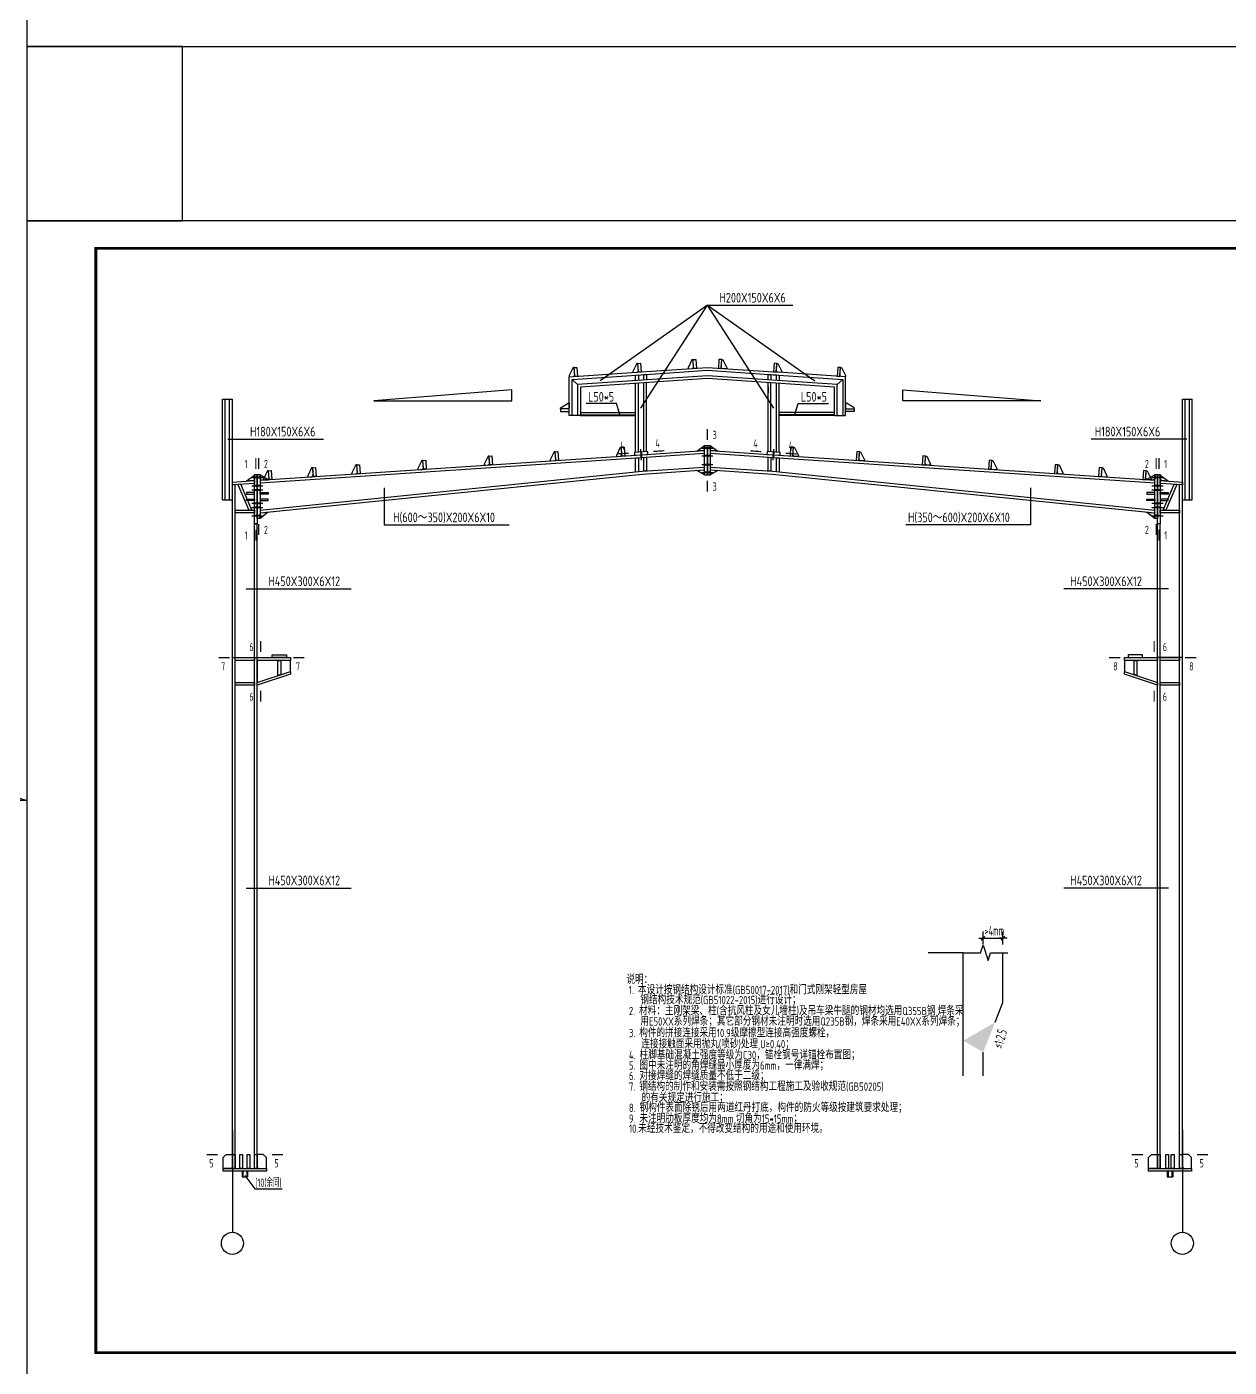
# Model space of a CAD drawing. Extents: x 9834882 to 10005569, y 1691670 to 2510806.
# Drawn here: x 9894119 to 9937659, y 1740457 to 1789007 of the extents above; entities that cross this region are included whole.
import ezdxf

# ---------------------------------------------------------------- set-up
doc = ezdxf.new("R2010")
doc.units = 0
doc.header["$LTSCALE"] = 1000
doc.header["$MEASUREMENT"] = 0
doc.layers.get('0').update_dxf_attribs({"linetype": 'CONTINUOUS'})
for name, color, linetype in [('10', 7, 'CONTINUOUS'), ('114', 2, 'CONTINUOUS'), ('116', 1, 'CONTINUOUS'), ('12', 142, 'CONTINUOUS'), ('130', 7, 'CONTINUOUS'), ('14', 142, 'CONTINUOUS'), ('DIM_SYMB', 3, 'CONTINUOUS'), ('PUB_DIM', 3, 'CONTINUOUS'), ('PUB_TITLE', 4, 'CONTINUOUS'), ('墙线__粗线', 7, 'CONTINUOUS'), ('字符串标注', 6, 'CONTINUOUS'), ('柱子', 142, 'CONTINUOUS'), ('标注文字', 3, 'CONTINUOUS'), ('螺栓孔标注', 6, 'CONTINUOUS')]:
    doc.layers.add(name, color=color, linetype=linetype)
doc.styles.add('TSSD_REIN', font='atssdeng.shx', dxfattribs={"width": 0.7, "bigfont": 'atssdchn.shx'})

# ---------------------------------------------------------------- blocks, each defined once
blk = doc.blocks.new('_DIMX')
blk.add_line((-150, 0), (150, 0))
at = {"const_width": 50}
blk.add_lwpolyline([(-70, -70), (70, 70)], dxfattribs=at)

msp = doc.modelspace()

# ---------------------------------------------------------------- linework, layer by layer
at = {"layer": '10', "color": 6, "elevation": -193.1}
for points in [[(9906684.3, 1775462.8), (9911684.3, 1775462.8), (9911684.3, 1775862.8)], [(9930841.9, 1775462.8), (9925841.9, 1775462.8), (9925841.9, 1775862.8)]]:
    msp.add_lwpolyline(points, close=True, dxfattribs=at)
at = {"layer": '10', "const_width": 45}
for points in [[(9918763.1, 1774439.6), (9918763.1, 1774039.6)], [(9915531.2, 1773539.8), (9915930.3, 1773566.5)], [(9917208.3, 1773652.1), (9916809.2, 1773625.3)], [(9920317.8, 1773646.4), (9920716.9, 1773619.7)], [(9921995, 1773534.1), (9921595.9, 1773560.8)], [(9902413.1, 1773386.9), (9902413.1, 1772986.9)], [(9902513.1, 1773386.9), (9902513.1, 1772986.9)], [(9935013.1, 1773386.9), (9935013.1, 1772986.9)], [(9935113.1, 1773386.9), (9935113.1, 1772986.9)], [(9918763.1, 1772169.6), (9918763.1, 1772569.6)], [(9902413.1, 1770398.8), (9902413.1, 1770798.8)], [(9902513.1, 1770598.8), (9902513.1, 1770998.8)], [(9935013.1, 1770598.8), (9935013.1, 1770998.8)], [(9935113.1, 1770398.8), (9935113.1, 1770798.8)], [(9902585.8, 1766758.3), (9902585.8, 1766358.3)], [(9934940.6, 1766758.3), (9934940.6, 1766358.3)], [(9901063.1, 1766158.3), (9901463.1, 1766158.3)], [(9904170.5, 1766158.3), (9903770.5, 1766158.3)], [(9933311.6, 1766158.3), (9933711.6, 1766158.3)], [(9936463.1, 1766158.3), (9936063.1, 1766158.3)], [(9902585.8, 1764558.3), (9902585.8, 1764958.3)], [(9934940.6, 1764558.3), (9934940.6, 1764958.3)], [(9900633.1, 1748158.3), (9901033.1, 1748158.3)], [(9903393.1, 1748158.3), (9902993.1, 1748158.3)], [(9934133.1, 1748158.3), (9934533.1, 1748158.3)], [(9936893.1, 1748158.3), (9936493.1, 1748158.3)]]:
    msp.add_lwpolyline(points, dxfattribs=at)
at = {"layer": '114'}
for p, q in [((9916383.1, 1773305.9), (9916356.4, 1773705)), ((9918563.1, 1773749.6), (9918963.1, 1773749.6)), ((9921143, 1773305.9), (9921169.8, 1773705)), ((9918563.1, 1773469.4), (9918963.1, 1773469.4)), ((9918563.1, 1773148.2), (9918963.1, 1773148.2)), ((9902263.1, 1772685), (9902663.1, 1772685)), ((9918563.1, 1772868), (9918963.1, 1772868)), ((9934863.1, 1772685), (9935263.1, 1772685)), ((9902263.1, 1772384.7), (9902663.1, 1772384.7)), ((9902263.1, 1772234.7), (9902663.1, 1772234.7)), ((9934863.1, 1772384.7), (9935263.1, 1772384.7)), ((9934863.1, 1772234.7), (9935263.1, 1772234.7)), ((9902263.1, 1771749.3), (9902663.1, 1771749.3)), ((9902263.1, 1771599.3), (9902663.1, 1771599.3)), ((9934863.1, 1771749.3), (9935263.1, 1771749.3)), ((9934863.1, 1771599.3), (9935263.1, 1771599.3)), ((9902263.1, 1771298.8), (9902663.1, 1771298.8)), ((9934863.1, 1771298.8), (9935263.1, 1771298.8))]:
    msp.add_line(p, q, dxfattribs=at)
at = {"layer": '114', "color": 1, "const_width": 70}
for points in [[(9916376.4, 1773405.7), (9916363.1, 1773605.3)], [(9918663.1, 1773749.6), (9918863.1, 1773749.6)], [(9921149.7, 1773405.7), (9921163.1, 1773605.3)], [(9918663.1, 1773469.4), (9918863.1, 1773469.4)], [(9918663.1, 1773148.2), (9918863.1, 1773148.2)], [(9902363.1, 1772685), (9902563.1, 1772685)], [(9918663.1, 1772868), (9918863.1, 1772868)], [(9934963.1, 1772685), (9935163.1, 1772685)], [(9902363.1, 1772384.7), (9902563.1, 1772384.7)], [(9902363.1, 1772234.7), (9902563.1, 1772234.7)], [(9934963.1, 1772384.7), (9935163.1, 1772384.7)], [(9934963.1, 1772234.7), (9935163.1, 1772234.7)], [(9902363.1, 1771749.3), (9902563.1, 1771749.3)], [(9902363.1, 1771599.3), (9902563.1, 1771599.3)], [(9934963.1, 1771749.3), (9935163.1, 1771749.3)], [(9934963.1, 1771599.3), (9935163.1, 1771599.3)], [(9902363.1, 1771298.8), (9902563.1, 1771298.8)], [(9934963.1, 1771298.8), (9935163.1, 1771298.8)]]:
    msp.add_lwpolyline(points, dxfattribs=at)
at = {"layer": '116'}
for points in [[(9901913.1, 1747558.3), (9901913.1, 1747358.3)], [(9901913.1, 1747358.3), (9902113.1, 1747358.3)], [(9901943.1, 1747558.3), (9901943.1, 1747358.3)], [(9902083.1, 1747558.3), (9902083.1, 1747358.3)], [(9902113.1, 1747558.3), (9902113.1, 1747358.3)], [(9935413.1, 1747558.3), (9935413.1, 1747358.3)], [(9935413.1, 1747358.3), (9935613.1, 1747358.3)], [(9935443.1, 1747558.3), (9935443.1, 1747358.3)], [(9935583.1, 1747558.3), (9935583.1, 1747358.3)], [(9935613.1, 1747558.3), (9935613.1, 1747358.3)]]:
    msp.add_lwpolyline(points, dxfattribs=at)
at = {"layer": '12'}
for points in [[(9918062, 1776658.3), (9918064.6, 1776618.4), (9918224.3, 1776629), (9918261.5, 1776671.6), (9918242.9, 1776951), (9918203, 1776948.3), (9918062, 1776658.3)], [(9918242.9, 1776951), (9918342.7, 1776957.6)], [(9918264.2, 1776631.7), (9918242.9, 1776951)], [(9918342.7, 1776957.6), (9918364, 1776638.4)], [(9919183.5, 1776957.6), (9919162.2, 1776638.4)], [(9919283.3, 1776951), (9919183.5, 1776957.6)], [(9919262, 1776631.7), (9919283.3, 1776951)], [(9919464.2, 1776658.3), (9919461.5, 1776618.4), (9919301.9, 1776629), (9919264.6, 1776671.6), (9919283.3, 1776951), (9919323.2, 1776948.3), (9919464.2, 1776658.3)], [(9913760.4, 1776371.5), (9913763.1, 1776331.6), (9913922.7, 1776342.3), (9913960, 1776384.8), (9913941.3, 1776664.2), (9913901.4, 1776661.6), (9913760.4, 1776371.5)], [(9913941.3, 1776664.2), (9914041.1, 1776670.9)], [(9913962.6, 1776344.9), (9913941.3, 1776664.2)], [(9914041.1, 1776670.9), (9914062.4, 1776351.6)], [(9916066.4, 1776525.3), (9916069.1, 1776485.4), (9916228.7, 1776496), (9916266, 1776538.6), (9916247.3, 1776818), (9916207.4, 1776815.3), (9916066.4, 1776525.3)], [(9916247.3, 1776818), (9916347.1, 1776824.6)], [(9916268.6, 1776498.7), (9916247.3, 1776818)], [(9916368.4, 1776505.3), (9916268.6, 1776498.7)], [(9916347.1, 1776824.6), (9916368.4, 1776505.3)], [(9918364, 1776638.4), (9918264.2, 1776631.7)], [(9919162.2, 1776638.4), (9919262, 1776631.7)], [(9921179.1, 1776824.6), (9921157.8, 1776505.3)], [(9921157.8, 1776505.3), (9921257.5, 1776498.7)], [(9921278.8, 1776817.9), (9921179.1, 1776824.6)], [(9921257.5, 1776498.7), (9921278.8, 1776817.9)], [(9921459.8, 1776525.3), (9921457.1, 1776485.4), (9921297.5, 1776496), (9921260.2, 1776538.6), (9921278.8, 1776817.9), (9921318.7, 1776815.3), (9921459.8, 1776525.3)], [(9923483.9, 1776670.9), (9923462.6, 1776351.6)], [(9923583.7, 1776664.2), (9923483.9, 1776670.9)], [(9923562.4, 1776344.9), (9923583.7, 1776664.2)], [(9923764.6, 1776371.5), (9923762, 1776331.6), (9923602.3, 1776342.3), (9923565.1, 1776384.8), (9923583.7, 1776664.2), (9923623.6, 1776661.6), (9923764.6, 1776371.5)], [(9914062.4, 1776351.6), (9913962.6, 1776344.9)], [(9923462.6, 1776351.6), (9923562.4, 1776344.9)], [(9913723.1, 1775371.6), (9913763.1, 1775371.6), (9913763.1, 1775211.6), (9913723.1, 1775171.6), (9913443.1, 1775171.6), (9913443.1, 1775211.6), (9913723.1, 1775371.6)], [(9913763.1, 1775171.6), (9913443.1, 1775171.6)], [(9913443.1, 1775171.6), (9913443.1, 1775071.6)], [(9913443.1, 1775071.6), (9913763.1, 1775071.6)], [(9913763.1, 1775071.6), (9913763.1, 1775171.6)], [(9923803.1, 1775371.6), (9923763.1, 1775371.6), (9923763.1, 1775211.6), (9923803.1, 1775171.6), (9924083.1, 1775171.6), (9924083.1, 1775211.6), (9923803.1, 1775371.6)], [(9923763.1, 1775071.6), (9923763.1, 1775171.6)], [(9923763.1, 1775171.6), (9924083.1, 1775171.6)], [(9924083.1, 1775071.6), (9923763.1, 1775071.6)], [(9924083.1, 1775171.6), (9924083.1, 1775071.6)], [(9913072.7, 1773325.7), (9913075.4, 1773285.8), (9913235, 1773296.4), (9913272.3, 1773339), (9913253.6, 1773618.4), (9913213.7, 1773615.7), (9913072.7, 1773325.7)], [(9913253.6, 1773618.4), (9913353.4, 1773625)], [(9913274.9, 1773299.1), (9913253.6, 1773618.4)], [(9913353.4, 1773625), (9913374.7, 1773305.7)], [(9915467.4, 1773485.3), (9915470.1, 1773445.4), (9915629.7, 1773456.1), (9915667, 1773498.7), (9915648.3, 1773778), (9915608.4, 1773775.4), (9915467.4, 1773485.3)], [(9915648.3, 1773778), (9915748.1, 1773784.7)], [(9915669.6, 1773458.7), (9915648.3, 1773778)], [(9915748.1, 1773784.7), (9915769.4, 1773465.4)], [(9921778, 1773784.7), (9921756.8, 1773465.4)], [(9921877.8, 1773778), (9921778, 1773784.7)], [(9921856.5, 1773458.7), (9921877.8, 1773778)], [(9922058.8, 1773485.3), (9922056.1, 1773445.4), (9921896.4, 1773456.1), (9921859.2, 1773498.7), (9921877.8, 1773778), (9921917.7, 1773775.4), (9922058.8, 1773485.3)], [(9924172.7, 1773625), (9924151.4, 1773305.7)], [(9924272.5, 1773618.4), (9924172.7, 1773625)], [(9924251.2, 1773299.1), (9924272.5, 1773618.4)], [(9924453.4, 1773325.7), (9924450.8, 1773285.8), (9924291.1, 1773296.4), (9924253.9, 1773339), (9924272.5, 1773618.4), (9924312.4, 1773615.7), (9924453.4, 1773325.7)], [(9905888.7, 1772846.7), (9905891.3, 1772806.8), (9906051, 1772817.5), (9906088.2, 1772860), (9906069.6, 1773139.4), (9906029.7, 1773136.8), (9905888.7, 1772846.7)], [(9906069.6, 1773139.4), (9906169.4, 1773146.1)], [(9906090.9, 1772820.1), (9906069.6, 1773139.4)], [(9906169.4, 1773146.1), (9906190.7, 1772826.8)], [(9908283.3, 1773006.4), (9908286, 1772966.5), (9908445.7, 1772977.1), (9908482.9, 1773019.7), (9908464.3, 1773299.1), (9908424.4, 1773296.4), (9908283.3, 1773006.4)], [(9908464.3, 1773299.1), (9908564.1, 1773305.7)], [(9908485.6, 1772979.8), (9908464.3, 1773299.1)], [(9908564.1, 1773305.7), (9908585.3, 1772986.4)], [(9910678, 1773166), (9910680.7, 1773126.1), (9910840.3, 1773136.8), (9910877.6, 1773179.4), (9910859, 1773458.7), (9910819.1, 1773456.1), (9910678, 1773166)], [(9910859, 1773458.7), (9910958.7, 1773465.4)], [(9910880.3, 1773139.4), (9910859, 1773458.7)], [(9910980, 1773146.1), (9910880.3, 1773139.4)], [(9910958.7, 1773465.4), (9910980, 1773146.1)], [(9913374.7, 1773305.7), (9913274.9, 1773299.1)], [(9915769.4, 1773465.4), (9915669.6, 1773458.7)], [(9921756.8, 1773465.4), (9921856.5, 1773458.7)], [(9924151.4, 1773305.7), (9924251.2, 1773299.1)], [(9926567.4, 1773465.4), (9926546.1, 1773146.1)], [(9926546.1, 1773146.1), (9926645.9, 1773139.4)], [(9926667.2, 1773458.7), (9926567.4, 1773465.4)], [(9926645.9, 1773139.4), (9926667.2, 1773458.7)], [(9926848.1, 1773166), (9926845.5, 1773126.1), (9926685.8, 1773136.8), (9926648.6, 1773179.4), (9926667.2, 1773458.7), (9926707.1, 1773456.1), (9926848.1, 1773166)], [(9928962.1, 1773305.7), (9928940.8, 1772986.4)], [(9929061.9, 1773299.1), (9928962.1, 1773305.7)], [(9929040.6, 1772979.8), (9929061.9, 1773299.1)], [(9929242.8, 1773006.4), (9929240.1, 1772966.5), (9929080.5, 1772977.1), (9929043.2, 1773019.7), (9929061.9, 1773299.1), (9929101.8, 1773296.4), (9929242.8, 1773006.4)], [(9931356.8, 1773146.1), (9931335.5, 1772826.8)], [(9931456.6, 1773139.4), (9931356.8, 1773146.1)], [(9931435.3, 1772820.1), (9931456.6, 1773139.4)], [(9931637.5, 1772846.7), (9931634.8, 1772806.8), (9931475.2, 1772817.5), (9931437.9, 1772860), (9931456.6, 1773139.4), (9931496.5, 1773136.8), (9931637.5, 1772846.7)], [(9902690.8, 1772633.6), (9902693.4, 1772593.7), (9902853.1, 1772604.3), (9902890.3, 1772646.9), (9902871.7, 1772926.3), (9902831.8, 1772923.6), (9902690.8, 1772633.6)], [(9902871.7, 1772926.3), (9902971.5, 1772932.9)], [(9902893, 1772607), (9902871.7, 1772926.3)], [(9902992.8, 1772613.6), (9902893, 1772607)], [(9902971.5, 1772932.9), (9902992.8, 1772613.6)], [(9904292.2, 1772740.3), (9904294.9, 1772700.4), (9904454.5, 1772711.1), (9904491.8, 1772753.6), (9904473.1, 1773033), (9904433.2, 1773030.4), (9904292.2, 1772740.3)], [(9904473.1, 1773033), (9904572.9, 1773039.7)], [(9904494.4, 1772713.7), (9904473.1, 1773033)], [(9904594.2, 1772720.4), (9904494.4, 1772713.7)], [(9904572.9, 1773039.7), (9904594.2, 1772720.4)], [(9906190.7, 1772826.8), (9906090.9, 1772820.1)], [(9908585.3, 1772986.4), (9908485.6, 1772979.8)], [(9928940.8, 1772986.4), (9929040.6, 1772979.8)], [(9931335.5, 1772826.8), (9931435.3, 1772820.1)], [(9932953.2, 1773039.7), (9932932, 1772720.4)], [(9932932, 1772720.4), (9933031.7, 1772713.7)], [(9933053, 1773033), (9932953.2, 1773039.7)], [(9933031.7, 1772713.7), (9933053, 1773033)], [(9933233.9, 1772740.3), (9933231.3, 1772700.4), (9933071.6, 1772711.1), (9933034.4, 1772753.6), (9933053, 1773033), (9933092.9, 1773030.4), (9933233.9, 1772740.3)], [(9934554.7, 1772932.9), (9934533.4, 1772613.6)], [(9934533.4, 1772613.6), (9934633.2, 1772607)], [(9934654.5, 1772926.2), (9934554.7, 1772932.9)], [(9934633.2, 1772607), (9934654.5, 1772926.2)], [(9934835.4, 1772633.6), (9934832.7, 1772593.7), (9934673.1, 1772604.3), (9934635.8, 1772646.9), (9934654.5, 1772926.2), (9934694.4, 1772923.6), (9934835.4, 1772633.6)]]:
    msp.add_lwpolyline(points, dxfattribs=at)
at = {"layer": '14'}
for points in [[(9916163.1, 1776391.4), (9916263.1, 1776398.1)], [(9916163.1, 1776191), (9916163.1, 1776391.4)], [(9916263.1, 1776398.1), (9916263.1, 1776197.6)], [(9916362.9, 1776404.7), (9916462.6, 1776411.4)], [(9916463.1, 1776411.4), (9916563.1, 1776418.1)], [(9916463.1, 1776211), (9916463.1, 1776411.4)], [(9916563.1, 1776418.1), (9916563.1, 1776217.6)], [(9920963.1, 1776217.6), (9920963.1, 1776418.1)], [(9920963.1, 1776418.1), (9921063.1, 1776411.4)], [(9920963.1, 1775977.2), (9920963.1, 1775747.2)], [(9921063.1, 1776411.4), (9921063.1, 1776211)], [(9921162.9, 1776404.7), (9921262.6, 1776398.1)], [(9921263.1, 1776197.6), (9921263.1, 1776398.1)], [(9921263.1, 1776398.1), (9921363.1, 1776391.4)], [(9921363.1, 1776391.4), (9921363.1, 1776191)], [(9921363.1, 1775720.5), (9921363.1, 1775950.5)], [(9916603, 1773621.3), (9916123.2, 1773589.2)], [(9916123.2, 1773589.2), (9916129.8, 1773489.4)], [(9916609.7, 1773521.5), (9916603, 1773621.3)], [(9918383.7, 1773640.8), (9918663.1, 1773839.6)], [(9918623.2, 1773656.9), (9918383.7, 1773640.8)], [(9918663.1, 1773699.6), (9918623.2, 1773656.9)], [(9918663.1, 1772769.6), (9918663.1, 1773839.6)], [(9918663.1, 1773839.6), (9918763.1, 1773839.6)], [(9918663.1, 1773839.6), (9918663.1, 1773699.6)], [(9918763.1, 1772769.6), (9918763.1, 1773839.6)], [(9918763.1, 1773839.6), (9918863.1, 1773839.6)], [(9918763.1, 1773839.6), (9918763.1, 1772769.6)], [(9918863.1, 1773839.6), (9918863.1, 1772769.6)], [(9918863.1, 1773699.6), (9918863.1, 1773839.6)], [(9918863.1, 1773839.6), (9919142.4, 1773640.8)], [(9918903, 1773656.9), (9918863.1, 1773699.6)], [(9919142.4, 1773640.8), (9918903, 1773656.9)], [(9920923.2, 1773621.3), (9920916.5, 1773521.5)], [(9921403, 1773589.2), (9920923.2, 1773621.3)], [(9921396.3, 1773489.4), (9921403, 1773589.2)], [(9916129.8, 1773489.4), (9916609.7, 1773521.5)], [(9916163.1, 1773391.4), (9916263.1, 1773398.1)], [(9916163.1, 1772882), (9916163.1, 1773391.4)], [(9916263.1, 1773398.1), (9916263.1, 1772892.1)], [(9916463.1, 1773411.5), (9916563.1, 1773418.2)], [(9916463.1, 1772910.3), (9916463.1, 1773411.5)], [(9916563.1, 1773418.2), (9916563.1, 1772917.1)], [(9920916.5, 1773521.5), (9921396.3, 1773489.4)], [(9920963.1, 1772917.1), (9920963.1, 1773418.2)], [(9920963.1, 1773418.2), (9921063.1, 1773411.5)], [(9921063.1, 1773411.5), (9921063.1, 1772910.3)], [(9921263.1, 1772892.1), (9921263.1, 1773398.1)], [(9921263.1, 1773398.1), (9921363.1, 1773391.4)], [(9921363.1, 1773391.4), (9921363.1, 1772882)], [(9901563.1, 1772518.3), (9902363.1, 1772571.6)], [(9902063.7, 1772551.7), (9902363.1, 1772771.6)], [(9902323.2, 1772569), (9902063.7, 1772551.7)], [(9902363.1, 1772611.6), (9902323.2, 1772569)], [(9902363.1, 1770998.8), (9902363.1, 1772786.9)], [(9902363.1, 1772786.9), (9902463.1, 1772786.9)], [(9902363.1, 1772771.6), (9902363.1, 1772611.6)], [(9902363.1, 1772571.6), (9902363.1, 1772471.4)], [(9902463.1, 1772786.9), (9902463.1, 1770998.8)], [(9902463.1, 1771198.8), (9902463.1, 1772786.9)], [(9902463.1, 1772786.9), (9902563.1, 1772786.9)], [(9902563.1, 1772786.9), (9902563.1, 1771198.8)], [(9902563.1, 1772625), (9902563.1, 1772785)], [(9902563.1, 1772785), (9902862.4, 1772604.9)], [(9902603, 1772587.6), (9902563.1, 1772625)], [(9902862.4, 1772604.9), (9902603, 1772587.6)], [(9916263.1, 1772892.1), (9916163.1, 1772882)], [(9916563.1, 1772917.1), (9916463.1, 1772910.3)], [(9918383.7, 1772939.2), (9918623.2, 1772955.3)], [(9918663.1, 1772778), (9918383.7, 1772939.2)], [(9918623.2, 1772955.3), (9918663.1, 1772918)], [(9918663.1, 1772918), (9918663.1, 1772778)], [(9918763.1, 1772769.6), (9918663.1, 1772769.6)], [(9918863.1, 1772769.6), (9918763.1, 1772769.6)], [(9918863.1, 1772918), (9918903, 1772955.3)], [(9919142.4, 1772939.2), (9918863.1, 1772778)], [(9918863.1, 1772778), (9918863.1, 1772918)], [(9918903, 1772955.3), (9919142.4, 1772939.2)], [(9921063.1, 1772910.3), (9920963.1, 1772917.1)], [(9921363.1, 1772882), (9921263.1, 1772892.1)], [(9934663.7, 1772604.9), (9934963.1, 1772785)], [(9934923.2, 1772587.6), (9934663.7, 1772604.9)], [(9934963.1, 1772625), (9934923.2, 1772587.6)], [(9934963.1, 1771198.8), (9934963.1, 1772786.9)], [(9934963.1, 1772786.9), (9935063.1, 1772786.9)], [(9934963.1, 1772785), (9934963.1, 1772625)], [(9935063.1, 1770998.8), (9935063.1, 1772786.9)], [(9935063.1, 1772786.9), (9935163.1, 1772786.9)], [(9935063.1, 1772786.9), (9935063.1, 1771198.8)], [(9935163.1, 1772786.9), (9935163.1, 1770998.8)], [(9935163.1, 1772611.6), (9935163.1, 1772771.6)], [(9935163.1, 1772771.6), (9935462.4, 1772551.7)], [(9935203, 1772569), (9935163.1, 1772611.6)], [(9935163.1, 1772571.6), (9935963.1, 1772518.3)], [(9935163.1, 1772471.4), (9935163.1, 1772571.6)], [(9935462.4, 1772551.7), (9935203, 1772569)], [(9901563.1, 1772418.1), (9901563.1, 1772518.3)], [(9902363.1, 1772471.4), (9901563.1, 1772418.1)], [(9901862.6, 1772438.1), (9901762.9, 1772431.4)], [(9901762.9, 1772431.4), (9902163.1, 1771499)], [(9902263.1, 1771499), (9901862.6, 1772438.1)], [(9902363.1, 1772134.7), (9902073.1, 1772134.7)], [(9902073.1, 1772134.7), (9902073.1, 1772084.7)], [(9902073.1, 1772084.7), (9902363.1, 1772084.7)], [(9902363.1, 1772084.7), (9902363.1, 1772134.7)], [(9902563.1, 1772134.7), (9902853.1, 1772134.7)], [(9902563.1, 1772084.7), (9902563.1, 1772134.7)], [(9902853.1, 1772084.7), (9902563.1, 1772084.7)], [(9902853.1, 1772134.7), (9902853.1, 1772084.7)], [(9934963.1, 1772134.7), (9934673.1, 1772134.7)], [(9934673.1, 1772134.7), (9934673.1, 1772084.7)], [(9934673.1, 1772084.7), (9934963.1, 1772084.7)], [(9934963.1, 1772084.7), (9934963.1, 1772134.7)], [(9935963.1, 1772418.1), (9935163.1, 1772471.4)], [(9935163.1, 1772134.7), (9935453.1, 1772134.7)], [(9935163.1, 1772084.7), (9935163.1, 1772134.7)], [(9935453.1, 1772084.7), (9935163.1, 1772084.7)], [(9935263.1, 1771499), (9935663.5, 1772438.1)], [(9935763.3, 1772431.4), (9935363.1, 1771499)], [(9935453.1, 1772134.7), (9935453.1, 1772084.7)], [(9935663.5, 1772438.1), (9935763.3, 1772431.4)], [(9935963.1, 1772518.3), (9935963.1, 1772418.1)], [(9902073.1, 1771849.3), (9902073.1, 1771899.3)], [(9902073.1, 1771899.3), (9902363.1, 1771899.3)], [(9902363.1, 1771849.3), (9902073.1, 1771849.3)], [(9902363.1, 1771899.3), (9902363.1, 1771849.3)], [(9902853.1, 1771899.3), (9902563.1, 1771899.3)], [(9902563.1, 1771899.3), (9902563.1, 1771849.3)], [(9902563.1, 1771849.3), (9902853.1, 1771849.3)], [(9902853.1, 1771849.3), (9902853.1, 1771899.3)], [(9934673.1, 1771849.3), (9934673.1, 1771899.3)], [(9934673.1, 1771899.3), (9934963.1, 1771899.3)], [(9934963.1, 1771849.3), (9934673.1, 1771849.3)], [(9934963.1, 1771899.3), (9934963.1, 1771849.3)], [(9935453.1, 1771899.3), (9935163.1, 1771899.3)], [(9935163.1, 1771899.3), (9935163.1, 1771849.3)], [(9935163.1, 1771849.3), (9935453.1, 1771849.3)], [(9935453.1, 1771849.3), (9935453.1, 1771899.3)], [(9901663.1, 1771499), (9902363.1, 1771499)], [(9901663.1, 1771399), (9901663.1, 1771499)], [(9902363.1, 1771399), (9901663.1, 1771399)], [(9902163.1, 1771499), (9902263.1, 1771499)], [(9902363.1, 1771499), (9902363.1, 1771399)], [(9902563.1, 1771198.8), (9902463.1, 1771198.8)], [(9902861.5, 1771429.1), (9902563.1, 1771198.8)], [(9902563.1, 1771358.8), (9902602.9, 1771402.8)], [(9902563.1, 1771198.8), (9902563.1, 1771358.8)], [(9902602.9, 1771402.8), (9902861.5, 1771429.1)], [(9934963.1, 1771198.8), (9934664.6, 1771429.1)], [(9934664.6, 1771429.1), (9934923.3, 1771402.8)], [(9934923.3, 1771402.8), (9934963.1, 1771358.8)], [(9934963.1, 1771358.8), (9934963.1, 1771198.8)], [(9935063.1, 1771198.8), (9934963.1, 1771198.8)], [(9935163.1, 1771499), (9935863.1, 1771499)], [(9935163.1, 1771399), (9935163.1, 1771499)], [(9935863.1, 1771399), (9935163.1, 1771399)], [(9935363.1, 1771499), (9935263.1, 1771499)], [(9935863.1, 1771499), (9935863.1, 1771399)], [(9902463.1, 1770998.8), (9902363.1, 1770998.8)], [(9935163.1, 1770998.8), (9935063.1, 1770998.8)], [(9903003.1, 1766258.3), (9903523.1, 1766258.3)], [(9903003.1, 1766158.3), (9903003.1, 1766258.3)], [(9903523.1, 1766258.3), (9903523.1, 1766158.3)], [(9934523.1, 1766258.3), (9934003.1, 1766258.3)], [(9934003.1, 1766258.3), (9934003.1, 1766158.3)], [(9934523.1, 1766158.3), (9934523.1, 1766258.3)], [(9901663.1, 1766158.3), (9902363.1, 1766158.3)], [(9901663.1, 1766058.3), (9901663.1, 1766158.3)], [(9902363.1, 1766058.3), (9901663.1, 1766058.3)], [(9902363.1, 1766158.3), (9902363.1, 1766058.3)], [(9902463.1, 1766158.3), (9903663.1, 1766158.3)], [(9902463.1, 1766058.3), (9902463.1, 1766158.3)], [(9903663.1, 1766058.3), (9902463.1, 1766058.3)], [(9902463.1, 1766058.3), (9902463.1, 1765258.3)], [(9903663.1, 1766058.3), (9902463.1, 1766058.3)], [(9903523.1, 1766158.3), (9903003.1, 1766158.3)], [(9903213.1, 1765508.3), (9903213.1, 1766058.3)], [(9903213.1, 1766058.3), (9903313.1, 1766058.3)], [(9903313.1, 1766058.3), (9903313.1, 1765541.6)], [(9903663.1, 1766158.3), (9903663.1, 1766058.3)], [(9903663.1, 1765658.3), (9903663.1, 1766058.3)], [(9933863.1, 1766158.3), (9935063.1, 1766158.3)], [(9933863.1, 1766058.3), (9933863.1, 1766158.3)], [(9935063.1, 1766058.3), (9933863.1, 1766058.3)], [(9933863.1, 1766058.3), (9933863.1, 1765658.3)], [(9935063.1, 1766058.3), (9933863.1, 1766058.3)], [(9934003.1, 1766158.3), (9934523.1, 1766158.3)], [(9934213.1, 1765541.6), (9934213.1, 1766058.3)], [(9934213.1, 1766058.3), (9934313.1, 1766058.3)], [(9934313.1, 1766058.3), (9934313.1, 1765508.3)], [(9935063.1, 1766158.3), (9935063.1, 1766058.3)], [(9935063.1, 1765258.3), (9935063.1, 1766058.3)], [(9935163.1, 1766158.3), (9935863.1, 1766158.3)], [(9935163.1, 1766058.3), (9935163.1, 1766158.3)], [(9935863.1, 1766058.3), (9935163.1, 1766058.3)], [(9935863.1, 1766158.3), (9935863.1, 1766058.3)], [(9902463.1, 1765258.3), (9903663.1, 1765658.3)], [(9902463.1, 1765258.3), (9903663.1, 1765658.3)], [(9903663.1, 1765558.3), (9902463.1, 1765158.3)], [(9903313.1, 1765541.6), (9903213.1, 1765508.3)], [(9903663.1, 1765658.3), (9903663.1, 1765558.3)], [(9933863.1, 1765658.3), (9935063.1, 1765258.3)], [(9933863.1, 1765658.3), (9935063.1, 1765258.3)], [(9933863.1, 1765558.3), (9933863.1, 1765658.3)], [(9935063.1, 1765158.3), (9933863.1, 1765558.3)], [(9934313.1, 1765508.3), (9934213.1, 1765541.6)], [(9901663.1, 1765258.3), (9902363.1, 1765258.3)], [(9901663.1, 1765158.3), (9901663.1, 1765258.3)], [(9902363.1, 1765158.3), (9901663.1, 1765158.3)], [(9902363.1, 1765258.3), (9902363.1, 1765158.3)], [(9902463.1, 1765158.3), (9902463.1, 1765258.3)], [(9935063.1, 1765258.3), (9935063.1, 1765158.3)], [(9935163.1, 1765258.3), (9935863.1, 1765258.3)], [(9935163.1, 1765158.3), (9935163.1, 1765258.3)], [(9935863.1, 1765158.3), (9935163.1, 1765158.3)], [(9935863.1, 1765258.3), (9935863.1, 1765158.3)], [(9901233.1, 1748048.3), (9901343.1, 1748158.3)], [(9901233.1, 1747658.3), (9901233.1, 1748048.3)], [(9901343.1, 1748158.3), (9901563.1, 1748158.3)], [(9901563.1, 1748158.3), (9901563.1, 1747698.3)], [(9901563.1, 1747658.3), (9901563.1, 1748158.3)], [(9901563.1, 1748158.3), (9901663.1, 1748158.3)], [(9901663.1, 1748158.3), (9901663.1, 1747658.3)], [(9901829.7, 1747658.3), (9901829.7, 1748158.3)], [(9901829.7, 1748158.3), (9901929.7, 1748158.3)], [(9901929.7, 1748158.3), (9901929.7, 1747658.3)], [(9902096.4, 1747658.3), (9902096.4, 1748158.3)], [(9902096.4, 1748158.3), (9902196.4, 1748158.3)], [(9902196.4, 1748158.3), (9902196.4, 1747658.3)], [(9902363.1, 1747658.3), (9902363.1, 1748158.3)], [(9902363.1, 1748158.3), (9902463.1, 1748158.3)], [(9902463.1, 1748158.3), (9902463.1, 1747698.3)], [(9902683.1, 1748158.3), (9902463.1, 1748158.3)], [(9902463.1, 1748158.3), (9902463.1, 1747658.3)], [(9902793.1, 1748048.3), (9902683.1, 1748158.3)], [(9902793.1, 1747658.3), (9902793.1, 1748048.3)], [(9934733.1, 1748048.3), (9934843.1, 1748158.3)], [(9934733.1, 1747658.3), (9934733.1, 1748048.3)], [(9934843.1, 1748158.3), (9935063.1, 1748158.3)], [(9935063.1, 1748158.3), (9935063.1, 1747698.3)], [(9935063.1, 1747658.3), (9935063.1, 1748158.3)], [(9935063.1, 1748158.3), (9935163.1, 1748158.3)], [(9935163.1, 1748158.3), (9935163.1, 1747658.3)], [(9935363.1, 1747658.3), (9935363.1, 1748158.3)], [(9935363.1, 1748158.3), (9935463.1, 1748158.3)], [(9935463.1, 1748158.3), (9935463.1, 1747658.3)], [(9935563.1, 1747658.3), (9935563.1, 1748158.3)], [(9935563.1, 1748158.3), (9935663.1, 1748158.3)], [(9935663.1, 1748158.3), (9935663.1, 1747658.3)], [(9935863.1, 1747658.3), (9935863.1, 1748158.3)], [(9935863.1, 1748158.3), (9935963.1, 1748158.3)], [(9935963.1, 1748158.3), (9935963.1, 1747698.3)], [(9936183.1, 1748158.3), (9935963.1, 1748158.3)], [(9935963.1, 1748158.3), (9935963.1, 1747658.3)], [(9936293.1, 1748048.3), (9936183.1, 1748158.3)], [(9936293.1, 1747658.3), (9936293.1, 1748048.3)], [(9901233.1, 1747558.3), (9901233.1, 1747658.3)], [(9901233.1, 1747658.3), (9902793.1, 1747658.3)], [(9901523.1, 1747658.3), (9901233.1, 1747658.3)], [(9902793.1, 1747558.3), (9901233.1, 1747558.3)], [(9901563.1, 1747698.3), (9901523.1, 1747658.3)], [(9901663.1, 1747658.3), (9901563.1, 1747658.3)], [(9901929.7, 1747658.3), (9901829.7, 1747658.3)], [(9902196.4, 1747658.3), (9902096.4, 1747658.3)], [(9902463.1, 1747658.3), (9902363.1, 1747658.3)], [(9902463.1, 1747698.3), (9902503.1, 1747658.3)], [(9902503.1, 1747658.3), (9902793.1, 1747658.3)], [(9902793.1, 1747658.3), (9902793.1, 1747558.3)], [(9934733.1, 1747558.3), (9934733.1, 1747658.3)], [(9934733.1, 1747658.3), (9936293.1, 1747658.3)], [(9935023.1, 1747658.3), (9934733.1, 1747658.3)], [(9936293.1, 1747558.3), (9934733.1, 1747558.3)], [(9935063.1, 1747698.3), (9935023.1, 1747658.3)], [(9935163.1, 1747658.3), (9935063.1, 1747658.3)], [(9935463.1, 1747658.3), (9935363.1, 1747658.3)], [(9935663.1, 1747658.3), (9935563.1, 1747658.3)], [(9935963.1, 1747658.3), (9935863.1, 1747658.3)], [(9935963.1, 1747698.3), (9936003.1, 1747658.3)], [(9936003.1, 1747658.3), (9936293.1, 1747658.3)], [(9936293.1, 1747658.3), (9936293.1, 1747558.3)]]:
    msp.add_lwpolyline(points, dxfattribs=at)
at = {"layer": 'DIM_SYMB'}
for p, q in [((9928657.9, 1755467.9, 1860), (9928747.9, 1755744.9, 1860)), ((9928747.9, 1755744.9, 1860), (9928927.4, 1755192.1, 1860)), ((9928027.9, 1755467.9, 1860), (9926759.7, 1755467.9, 1860)), ((9928027.9, 1755467.9, 1860), (9928657.9, 1755467.9, 1860)), ((9928927.4, 1755192.1, 1860), (9929017.9, 1755468.9, 1860)), ((9929017.9, 1755468.9, 1860), (9929647.9, 1755467.9, 1860))]:
    msp.add_line(p, q, dxfattribs=at)
at = {"layer": 'PUB_DIM'}
for p, q in [((9928747.3, 1755768.2), (9928747.3, 1756241.3)), ((9929467.3, 1755768.2), (9929467.3, 1756241.3)), ((9928746.3, 1755991.3), (9928745.3, 1755991.3)), ((9928747.3, 1755991.3), (9929467.3, 1755991.3)), ((9929468.3, 1755991.3), (9929469.3, 1755991.3)), ((9901563.1, 1749058.3), (9901563.1, 1745343.8)), ((9935963.1, 1749058.3), (9935963.1, 1745343.8))]:
    msp.add_line(p, q, dxfattribs=at)
for centre in [(9901563.1, 1744943.8), (9935963.1, 1744943.8)]:
    msp.add_circle(centre, 400, dxfattribs=at)
at = {"layer": 'PUB_TITLE'}
for points in [[(9894118.7, 1788294.8), (10005568.7, 1788294.8), (10005568.7, 1851294.8), (9894118.7, 1851294.8)], [(9894118.6, 1739982.3), (9968418.6, 1739982.3), (9968418.6, 1781982.3), (9894118.6, 1781982.3)]]:
    msp.add_lwpolyline(points, close=True, dxfattribs=at)
at = {"layer": 'PUB_TITLE', "color": 1}
msp.add_lwpolyline([(9894118.7, 1781982.3), (9899762.1, 1781982.3), (9899762.1, 1788294.8), (9894118.7, 1788294.8)], close=True, dxfattribs=at)
at = {"layer": 'PUB_TITLE', "const_width": 100}
msp.add_lwpolyline([(9896618.6, 1740982.3), (9967418.6, 1740982.3), (9967418.6, 1780982.3), (9896618.6, 1780982.3)], close=True, dxfattribs=at)
at = {"layer": 'PUB_TITLE', "color": 6}
msp.add_lwpolyline([(9885565.6, 1763715), (9894118.6, 1760982.3), (9834882.1, 1760982.3)], dxfattribs=at)
at = {"layer": '墙线__粗线', "color": 2, "elevation": 1860}
for points in [[(9928027.9, 1752283.6), (9928027.9, 1755467.9)], [(9929467.9, 1753667.9), (9929467.9, 1755467.9)], [(9929180.3, 1752949), (9929467.9, 1753667.9)], [(9928027.9, 1751015.7), (9928027.9, 1752283.6)], [(9928747.9, 1751015.7), (9928747.9, 1751867.9)]]:
    msp.add_lwpolyline(points, dxfattribs=at)
at = {"layer": '墙线__粗线'}
msp.add_solid([(9928747.9, 1751867.9, 1860), (9928027.9, 1752283.6, 1860), (9929180.3, 1752949, 1860)], dxfattribs=at)
at = {"layer": '字符串标注'}
for p, q in [((9902010.1, 1747399.9), (9902374.1, 1746916.4)), ((9902374.1, 1746916.4), (9903366.1, 1746916.4))]:
    msp.add_line(p, q, dxfattribs=at)
at = {"layer": '柱子'}
for p, q in [((9914063.1, 1776051), (9913863.1, 1776238.1)), ((9914163.1, 1775031.4), (9916163.1, 1775031.4)), ((9923363.1, 1775031.4), (9921363.1, 1775031.4)), ((9914163.1, 1774931.6), (9913763.1, 1774931.6)), ((9914163.1, 1774951.4), (9916163.1, 1774951.4)), ((9914163.1, 1774931.4), (9916163.1, 1774931.4)), ((9923363.1, 1774951.4), (9921363.1, 1774951.4)), ((9923363.1, 1774931.4), (9921363.1, 1774931.4)), ((9923363.1, 1774931.6), (9923763.1, 1774931.6))]:
    msp.add_line(p, q, dxfattribs=at)
for points in [[(9913763.1, 1774931.6), (9913763.1, 1776331.6), (9916363.1, 1776505)], [(9916363.1, 1776505), (9918763.1, 1776665)], [(9916369.7, 1776405.2), (9918763.1, 1776564.7)], [(9918763.1, 1776665), (9921163.1, 1776505)], [(9918763.1, 1776564.7), (9921156.4, 1776405.2)], [(9923763.1, 1774931.6), (9923763.1, 1776331.6), (9921163.1, 1776505)], [(9913863.1, 1774931.6), (9913863.1, 1776238.1), (9916369.7, 1776405.2)], [(9923463.1, 1774931.6), (9923463.1, 1776051), (9918762.7, 1776364.4), (9914063.1, 1776051), (9914063.1, 1774931.6)], [(9923363.1, 1774931.6), (9923363.1, 1775957.4), (9918762.5, 1776264), (9914163.1, 1775957.4), (9914163.1, 1774931.6)], [(9916163.1, 1773591.9), (9916163.1, 1776090.7)], [(9916263.1, 1773598.6), (9916263.1, 1776097.4)], [(9916463.1, 1773611.9), (9916463.1, 1776110.7)], [(9916563.1, 1773618.6), (9916563.1, 1776117.4)], [(9920963.1, 1773618.7), (9920963.1, 1776117.4)], [(9921063.1, 1773612), (9921063.1, 1776110.7)], [(9921156.4, 1776405.2), (9923663.1, 1776238.1), (9923663.1, 1774931.6)], [(9921263.1, 1773598.6), (9921263.1, 1776097.4)], [(9921363.1, 1773591.9), (9921363.1, 1776090.7)], [(9923663.1, 1776238.1), (9923463.1, 1776051)], [(9901203.1, 1771868.1), (9901203.1, 1775518.3)], [(9901203.1, 1775518.3), (9901303.1, 1775518.3)], [(9901203.1, 1775518.3), (9901563.1, 1775518.3)], [(9901303.1, 1771868.1), (9901303.1, 1775518.3)], [(9901463.1, 1771868.1), (9901463.1, 1775518.3)], [(9901463.1, 1775518.3), (9901563.1, 1775518.3)], [(9901563.1, 1771868.1), (9901563.1, 1775518.3)], [(9935963.1, 1771868.1), (9935963.1, 1775518.3)], [(9935963.1, 1775518.3), (9936063.1, 1775518.3)], [(9935963.1, 1775518.3), (9936323.1, 1775518.3)], [(9936063.1, 1771868.1), (9936063.1, 1775518.3)], [(9936223.1, 1771868.1), (9936223.1, 1775518.3)], [(9936223.1, 1775518.3), (9936323.1, 1775518.3)], [(9936323.1, 1771868.1), (9936323.1, 1775518.3)], [(9916363.1, 1773505), (9918663.1, 1773659.6)], [(9916369.8, 1773405.2), (9918663.1, 1773559.4)], [(9918863.1, 1773659.6), (9921163.1, 1773505)], [(9918863.1, 1773559.4), (9921156.4, 1773405.2)], [(9902563.1, 1772585), (9916363.1, 1773505)], [(9902563.1, 1772484.7), (9916369.8, 1773405.2)], [(9916403.2, 1772906.3), (9918663.1, 1773058.2)], [(9918863.1, 1773058.2), (9921123, 1772906.3)], [(9921156.4, 1773405.2), (9934963.1, 1772484.7)], [(9921163.1, 1773505), (9934963.1, 1772585)], [(9902563.1, 1771499.3), (9916403.2, 1772906.4)], [(9902563.1, 1771398.8), (9916409.8, 1772806.5)], [(9916409.8, 1772806.5), (9918663.1, 1772958)], [(9918863.1, 1772958), (9921116.3, 1772806.5)], [(9921116.3, 1772806.5), (9934963.1, 1771398.8)], [(9921123, 1772906.4), (9934963.1, 1771499.3)], [(9901563.1, 1772418.1), (9901663.1, 1772424.7)], [(9901563.1, 1766158.3), (9901563.1, 1772418.1)], [(9901663.1, 1766158.3), (9901663.1, 1772424.7)], [(9935863.1, 1766158.3), (9935863.1, 1772424.7)], [(9935963.1, 1772418.1), (9935863.1, 1772424.7)], [(9935963.1, 1766158.3), (9935963.1, 1772418.1)], [(9901203.1, 1771868.1), (9901563.1, 1771868.1)], [(9935963.1, 1771868.1), (9936323.1, 1771868.1)], [(9902363.1, 1766158.3), (9902363.1, 1770998.8)], [(9902363.1, 1770998.8), (9902463.1, 1770998.8)], [(9902463.1, 1766158.3), (9902463.1, 1770998.8)], [(9935063.1, 1766158.3), (9935063.1, 1770998.8)], [(9935163.1, 1770998.8), (9935063.1, 1770998.8)], [(9935163.1, 1766158.3), (9935163.1, 1770998.8)], [(9901563.1, 1747658.3), (9901563.1, 1766158.3)], [(9901563.1, 1766158.3), (9901663.1, 1766158.3)], [(9901663.1, 1747658.3), (9901663.1, 1766158.3)], [(9901663.1, 1766158.3), (9902363.1, 1766158.3)], [(9902363.1, 1747658.3), (9902363.1, 1766158.3)], [(9902363.1, 1766158.3), (9902463.1, 1766158.3)], [(9902463.1, 1747658.3), (9902463.1, 1766158.3)], [(9935063.1, 1747658.3), (9935063.1, 1766158.3)], [(9935163.1, 1766158.3), (9935063.1, 1766158.3)], [(9935163.1, 1747658.3), (9935163.1, 1766158.3)], [(9935863.1, 1766158.3), (9935163.1, 1766158.3)], [(9935863.1, 1747658.3), (9935863.1, 1766158.3)], [(9935963.1, 1766158.3), (9935863.1, 1766158.3)], [(9935963.1, 1747658.3), (9935963.1, 1766158.3)]]:
    msp.add_lwpolyline(points, dxfattribs=at)
at = {"layer": '标注文字'}
for p, q in [((9918763.1, 1778922.1), (9914875.3, 1776178.7)), ((9916357.3, 1775199.7), (9918763.1, 1778922.1)), ((9918763.1, 1778922.1), (9921862.8, 1778922.1)), ((9921167.8, 1775199.7), (9918763.1, 1778922.1)), ((9918763.1, 1778922.1), (9922649.8, 1776178.7)), ((9901401.7, 1774071.4, 200), (9904861.7, 1774071.4, 200)), ((9936124.5, 1774071.4, 200), (9932664.4, 1774071.4, 200)), ((9902067.4, 1768649.3, 200), (9905860.7, 1768649.3, 200)), ((9935458.8, 1768649.3, 200), (9931665.4, 1768649.3, 200)), ((9902067.4, 1757813.7, 200), (9905860.7, 1757813.7, 200)), ((9935458.8, 1757813.7, 200), (9931665.4, 1757813.7, 200))]:
    msp.add_line(p, q, dxfattribs=at)
at = {"layer": '标注文字', "linetype": 'ByBlock', "elevation": 100}
for points in [[(9915593.4, 1774960.8), (9915471.8, 1775362.7), (9914374.8, 1775362.7)], [(9921932.8, 1774960.8), (9922054.3, 1775362.7), (9923151.4, 1775362.7)]]:
    msp.add_lwpolyline(points, dxfattribs=at)
at = {"layer": '标注文字', "elevation": 200}
for points in [[(9907058.1, 1772304.2), (9907058.1, 1770965), (9911579.9, 1770965)], [(9930468, 1772304.2), (9930468, 1770965), (9925946.3, 1770965)]]:
    msp.add_lwpolyline(points, dxfattribs=at)

# ---------------------------------------------------------------- block references
at = {"layer": 'PUB_DIM'}
msp.add_blockref('_DIMX', (9928747.3, 1755991.3), dxfattribs=at)
at = {"layer": 'PUB_DIM', "rotation": 180}
msp.add_blockref('_DIMX', (9929467.3, 1755991.3), dxfattribs=at)

# ---------------------------------------------------------------- texts
at = {"layer": '10', "style": 'TSSD_REIN', "width": 0.6}
for rotation, p in [(3.82928, (9916892, 1773766.7)), (356.17072, (9920418.7, 1773775.4)), (3.82928, (9915613.9, 1773681.1)), (356.17076, (9921696.7, 1773689.9))]:
    msp.add_text('4', height=300, rotation=rotation, dxfattribs=at).set_placement(p)
for s, p in [('3', (9918955.1, 1774075.1)), ('1', (9902005.1, 1773022.4)), ('2', (9902705.1, 1773022.4)), ('2', (9934605.1, 1773022.4)), ('1', (9935305.1, 1773022.4)), ('3', (9918955.1, 1772205.1)), ('1', (9902005.1, 1770434.3)), ('2', (9902705.1, 1770634.3)), ('2', (9934605.1, 1770634.3)), ('1', (9935305.1, 1770434.3)), ('6', (9902177.8, 1766393.8)), ('6', (9935255.1, 1766393.8)), ('7', (9901155.1, 1765693.8)), ('7', (9903862.5, 1765693.8)), ('8', (9933459.4, 1765693.8)), ('8', (9936210.9, 1765693.8)), ('6', (9902177.8, 1764593.8)), ('6', (9935255.1, 1764593.8)), ('5', (9900725.1, 1747693.8)), ('5', (9903085.1, 1747693.8)), ('5', (9934225.1, 1747693.8)), ('5', (9936585.1, 1747693.8))]:
    msp.add_text(s, height=300, dxfattribs=at).set_placement(p)
at = {"layer": '130', "style": 'TSSD_REIN', "width": 0.8}
for s, p in [('说明：', (9915829.6, 1754343.7, 133.3)), ('1. 本设计按钢结构设计标准(GB50017-2017)和门式刚架轻型房屋', (9915919.7, 1753970.7, 133.3)), ('钢结构技术规范(GB51022-2015)进行设计；', (9916336.4, 1753608.5, 133.3)), ('2. 材料：主刚架梁、柱(含抗风柱及女儿墙柱)及吊车梁牛腿的钢材均选用Q355B钢,焊条采', (9915922.1, 1753209.8, 133.3)), ('用E50XX系列焊条；其它部分钢材未注明时选用Q235B钢，焊条采用E40XX系列焊条；', (9916336.4, 1752829, 133.3)), ('3. 构件的拼接连接采用10.9级摩擦型连接高强度螺栓，', (9915922.1, 1752409.6, 133.3)), ('连接接触面采用抛丸(喷砂)处理,U≥0.40；', (9916370.7, 1752008.4, 133.3)), ('4. 柱脚基础混凝土强度等级为C30，锚栓钢号详锚栓布置图；', (9915922.1, 1751609.8, 133.3)), ('5. 图中未注明的角焊缝最小厚度为6mm，一律满焊；', (9915922.1, 1751236.4, 133.3)), ('7. 钢结构的制作和安装需按照钢结构工程施工及验收规范(GB50205)', (9915922.1, 1750470.7, 133.3)), ('6. 对接焊缝的焊缝质量不低于二级；', (9915922.1, 1750858.5, 133.3)), ('的有关规定进行施工；', (9916383.7, 1750065.7, 133.3)), ('8. 钢构件表面除锈后用两道红丹打底，构件的防火等级按建筑要求处理；', (9915922.1, 1749703, 133.3)), ('10.未经技术鉴定，不得改变结构的用途和使用环境。', (9915922.1, 1748948.7, 133.3)), ('9. 未注明肋板厚度均为8mm,切角为15*15mm；', (9915922.1, 1749311.2, 133.3))]:
    msp.add_text(s, height=300, dxfattribs=at).set_placement(p)
at = {"layer": '字符串标注', "style": 'TSSD_REIN', "width": 0.6}
msp.add_text('[10(余同)', height=300, dxfattribs=at).set_placement((9902391.6, 1746986.4))
at = {"layer": '标注文字', "linetype": 'ByBlock', "style": 'TSSD_REIN', "width": 0.8}
for s, p in [('H200X150X6X6', (9919202.4, 1779020.9, 502)), ('L50*5', (9914442.1, 1775431.7, 530.3)), ('L50*5', (9922147.1, 1775431.7, 530.3)), ('H180X150X6X6', (9902201.3, 1774170.2, 702)), ('H180X150X6X6', (9932794.1, 1774170.2, 702)), ('H(600～350)X200X6X10', (9907384.3, 1771063.8, 702)), ('H(350～600)X200X6X10', (9926028, 1771063.8, 702)), ('H450X300X6X12', (9902867.1, 1768748.1, 702)), ('H450X300X6X12', (9931902.2, 1768748.1, 702)), ('H450X300X6X12', (9902867.1, 1757912.5, 702)), ('H450X300X6X12', (9931902.2, 1757912.5, 702))]:
    msp.add_text(s, height=350, dxfattribs=at).set_placement(p)
at = {"layer": '螺栓孔标注', "style": 'TSSD_REIN', "width": 0.6}
msp.add_text('>4mm', height=350, dxfattribs=at).set_placement((9928801.4, 1756090.6))
msp.add_text('≤1:2.5', height=350, rotation=75, dxfattribs=at).set_placement((9929444.9, 1751976.5, 1860))

doc.saveas('drawing.dxf')
